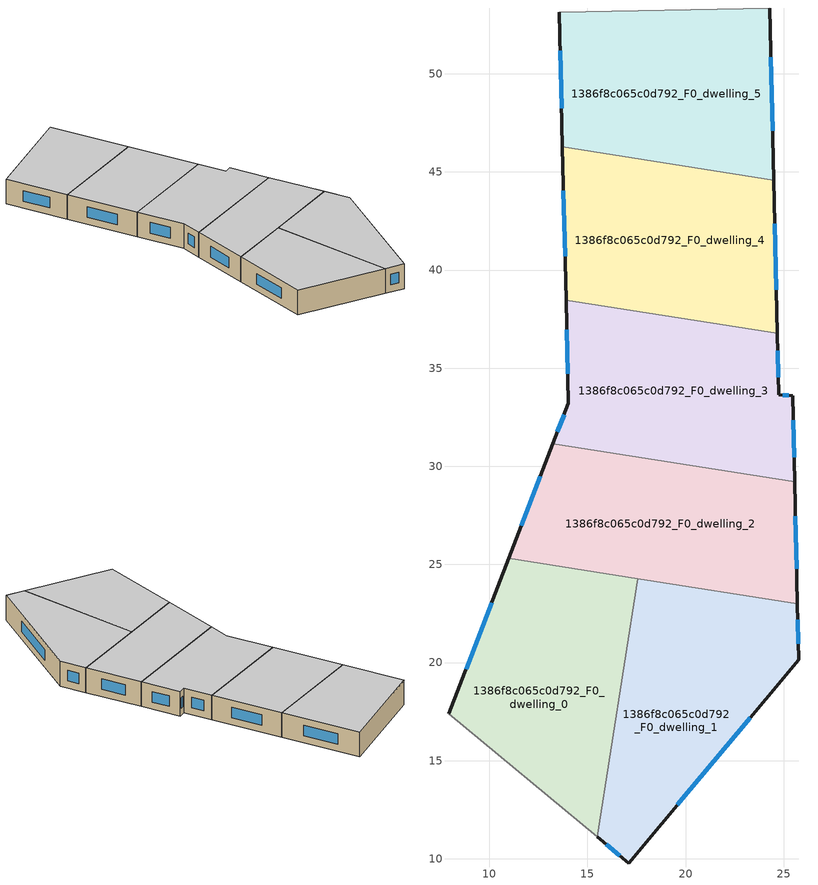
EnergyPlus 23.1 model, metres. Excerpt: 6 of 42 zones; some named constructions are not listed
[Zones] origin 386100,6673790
1386f8c065c0d792_F0_dwelling_0
 floor ground (EU_floor_Construction): 17.57,24.28 15.5,11.12 7.95,17.39 10.99,25.31 z0
 wall outside (EU_wall_Construction): 10.99,25.31 7.95,17.39 z0:3
 wall adiabatic (EU_wall_Construction): 7.95,17.39 15.5,11.12 z0:3
 wall to 1386f8c065c0d792_F0_dwelling_1 (EU_wall_Construction): 15.5,11.12 17.57,24.28 z0:3
 wall to 1386f8c065c0d792_F0_dwelling_2 (EU_wall_Construction): 17.57,24.28 10.99,25.31 z0:3
 window (EU_Window_Construction): 10.12,23.05 8.82,19.65 z0.86:2.14
 ceiling to 1386f8c065c0d792_F1_dwelling_0 (EU_floor_Construction): 15.5,11.12 17.57,24.28 10.99,25.31 7.95,17.39 z3
1386f8c065c0d792_F0_dwelling_1
 floor ground (EU_floor_Construction): 25.7,23 25.76,20.15 17.11,9.79 15.5,11.12 17.57,24.28 z0
 wall outside (EU_wall_Construction): 15.5,11.12 17.11,9.79 25.76,20.15 25.7,23 z0:3
 wall to 1386f8c065c0d792_F0_dwelling_2 (EU_wall_Construction): 25.7,23 17.57,24.28 z0:3
 window (EU_Window_Construction): 25.74,20.96 25.71,22.19 / 19.58,12.75 23.29,17.19 / 15.96,10.74 16.65,10.17 z0.86:2.14
 ceiling to 1386f8c065c0d792_F1_dwelling_1 (EU_floor_Construction): 17.11,9.79 25.76,20.15 25.7,23 17.57,24.28 15.5,11.12 z3
1386f8c065c0d792_F0_dwelling_2
 floor ground (EU_floor_Construction): 25.56,29.22 25.7,23 10.99,25.31 13.24,31.16 z0
 wall outside (EU_wall_Construction): 25.7,23 25.56,29.22 / 13.24,31.16 10.99,25.31 z0:3
 wall to 1386f8c065c0d792_F0_dwelling_3 (EU_wall_Construction): 25.56,29.22 13.24,31.16 z0:3
 window (EU_Window_Construction): 25.66,24.78 25.6,27.45 / 12.6,29.49 11.64,26.98 z0.86:2.14
 ceiling to 1386f8c065c0d792_F1_dwelling_2 (EU_floor_Construction): 25.7,23 25.56,29.22 13.24,31.16 10.99,25.31 z3
1386f8c065c0d792_F0_dwelling_3
 floor ground (EU_floor_Construction): 24.68,36.77 24.75,33.63 25.46,33.6 25.56,29.22 13.24,31.16 14.03,33.22 13.91,38.46 z0
 wall outside (EU_wall_Construction): 13.91,38.46 14.03,33.22 13.24,31.16 / 25.56,29.22 25.46,33.6 24.75,33.63 24.68,36.77 z0:3
 wall to 1386f8c065c0d792_F0_dwelling_4 (EU_wall_Construction): 24.68,36.77 13.91,38.46 z0:3
 window (EU_Window_Construction): 13.81,32.63 13.47,31.75 / 13.95,36.97 14,34.72 / 24.73,34.53 24.7,35.88 / 25.26,33.61 24.96,33.62 / 25.53,30.47 25.49,32.35 z0.86:2.14
 ceiling to 1386f8c065c0d792_F1_dwelling_3 (EU_floor_Construction): 25.56,29.22 25.46,33.6 24.75,33.63 24.68,36.77 13.91,38.46 14.03,33.22 13.24,31.16 z3
1386f8c065c0d792_F0_dwelling_4
 floor ground (EU_floor_Construction): 24.49,44.58 24.68,36.77 13.91,38.46 13.73,46.28 z0
 wall outside (EU_wall_Construction): 24.68,36.77 24.49,44.58 / 13.73,46.28 13.91,38.46 z0:3
 wall to 1386f8c065c0d792_F0_dwelling_5 (EU_wall_Construction): 24.49,44.58 13.73,46.28 z0:3
 window (EU_Window_Construction): 24.63,39 24.55,42.35 / 13.78,44.04 13.86,40.7 z0.86:2.14
 ceiling to 1386f8c065c0d792_F1_dwelling_4 (EU_floor_Construction): 24.68,36.77 24.49,44.58 13.73,46.28 13.91,38.46 z3
1386f8c065c0d792_F0_dwelling_5
 floor ground (EU_floor_Construction): 24.29,53.35 24.49,44.58 13.73,46.28 13.57,53.13 z0
 wall outside (EU_wall_Construction): 24.49,44.58 24.29,53.35 / 13.57,53.13 13.73,46.28 z0:3
 wall adiabatic (EU_wall_Construction): 24.29,53.35 13.57,53.13 z0:3
 window (EU_Window_Construction): 24.44,47.09 24.35,50.85 / 13.61,51.17 13.68,48.24 z0.86:2.14
 ceiling to 1386f8c065c0d792_F1_dwelling_5 (EU_floor_Construction): 24.49,44.58 24.29,53.35 13.57,53.13 13.73,46.28 z3
[SCHEDULE:FILE] Column Number=1; Rows to Skip at Top=0; Number of Hours of Data=8760; Column Separator=Comma; Interpolate to Timestep=No; Minutes per Item=60; Adjust Schedule for Daylight Savings=Yes
Name | File
EU_Step8_GainSchedule_1386f8c065c0d792_F4_dwelling_4_f000 | ../../schedules/1386f8c065c0d792/1386f8c065c0d792_F4_dwelling_4_f000_gain.csv
EU_Step8_GainSchedule_1386f8c065c0d792_F4_dwelling_5_f000 | ../../schedules/1386f8c065c0d792/1386f8c065c0d792_F4_dwelling_5_f000_gain.csv
EU_Step8_GainSchedule_1386f8c065c0d792_F5_dwelling_0_f000 | ../../schedules/1386f8c065c0d792/1386f8c065c0d792_F5_dwelling_0_f000_gain.csv
EU_Step8_GainSchedule_1386f8c065c0d792_F5_dwelling_1_f000 | ../../schedules/1386f8c065c0d792/1386f8c065c0d792_F5_dwelling_1_f000_gain.csv
EU_Step8_GainSchedule_1386f8c065c0d792_F5_dwelling_2_f000 | ../../schedules/1386f8c065c0d792/1386f8c065c0d792_F5_dwelling_2_f000_gain.csv
EU_Step8_GainSchedule_1386f8c065c0d792_F5_dwelling_3_f000 | ../../schedules/1386f8c065c0d792/1386f8c065c0d792_F5_dwelling_3_f000_gain.csv
EU_Step8_GainSchedule_1386f8c065c0d792_F5_dwelling_4_f000 | ../../schedules/1386f8c065c0d792/1386f8c065c0d792_F5_dwelling_4_f000_gain.csv
EU_Step8_GainSchedule_1386f8c065c0d792_F5_dwelling_5_f000 | ../../schedules/1386f8c065c0d792/1386f8c065c0d792_F5_dwelling_5_f000_gain.csv
